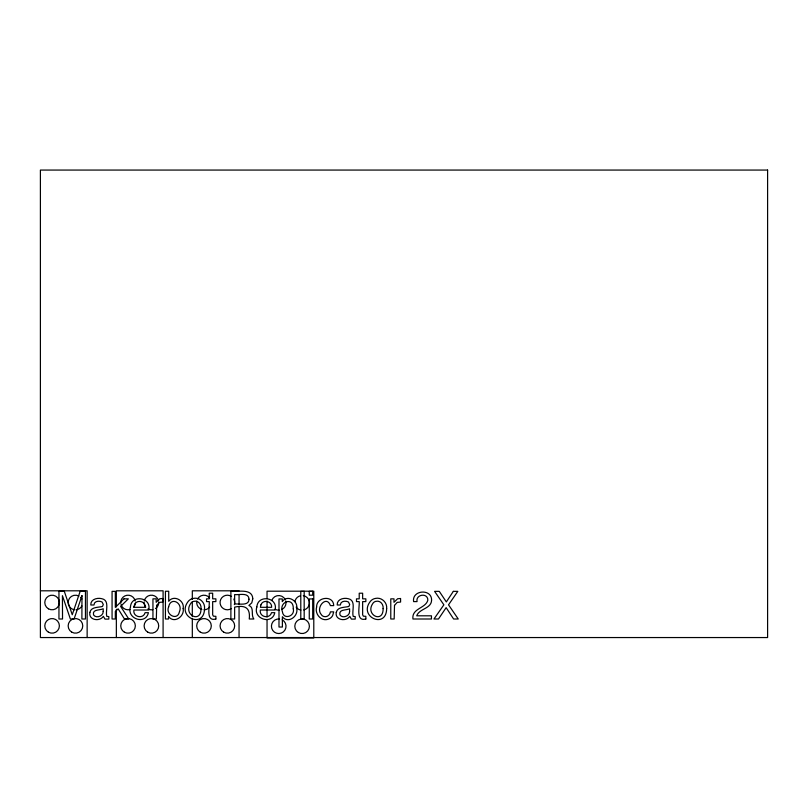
<?xml version="1.0" encoding="UTF-8"?>
<svg xmlns="http://www.w3.org/2000/svg" width="808" height="808" viewBox="0 0 808 808"><rect width="100%" height="100%" fill="white"/><g stroke="black" fill="none" stroke-linecap="round" stroke-linejoin="round"><path stroke-width="1.21" d="M40.4 590.81L87.143 590.81L87.143 637.552M239.057 590.81L192.314 590.81L192.314 599.425M267.044 598.566L267.044 591.193L313.787 591.193L313.787 637.936L267.044 637.936L267.044 619.484M267.044 601.031L267.044 617.019M239.057 594.496L239.057 604.344M239.057 606.798L239.057 637.552M192.314 601.879L192.314 616.645M192.314 619.1L192.314 637.552M163.095 637.552L163.095 590.81L116.352 590.81L116.352 606.798M116.352 609.262L116.352 637.552M81.901 605.939A7.302 7.302 0 0 1 76.174 609.767M74.74 609.767A7.302 7.302 0 0 1 69.013 605.939M68.71 605.293A7.302 7.302 0 0 1 68.296 603.919M68.185 603.212A7.302 7.302 0 0 1 78.901 596.052M80.618 597.334A7.302 7.302 0 0 1 81.901 599.051M135.31 603.212A7.302 7.302 0 0 1 133.684 607.131M130.159 609.485A7.302 7.302 0 0 1 121.048 604.616M120.776 603.212A7.302 7.302 0 0 1 126.967 595.274A7.302 7.302 0 0 1 135.209 601.071M158.722 602.495A7.302 7.302 0 0 1 155.469 608.565M152.843 609.656A7.302 7.302 0 0 1 147.975 608.939M145.773 607.131A7.302 7.302 0 0 1 144.107 602.495M144.248 601.071A7.302 7.302 0 0 1 158.58 601.071M233.815 599.051A7.302 7.302 0 0 1 234.36 604.616M231.431 608.565A7.302 7.302 0 0 1 221.877 607.313A7.302 7.302 0 0 1 221.877 597.678A7.302 7.302 0 0 1 231.431 596.425M209.646 607.131A7.302 7.302 0 0 1 204 609.798M201.879 609.485A7.302 7.302 0 0 1 196.839 601.071M197.556 599.051A7.302 7.302 0 0 1 209.646 597.859M285.759 600.97A7.302 7.302 0 0 1 281.921 609.404M279.164 610.141A7.302 7.302 0 0 1 275.043 609.171M271.791 600.495A7.302 7.302 0 0 1 285.254 599.627M282.194 619.817A7.302 7.302 0 0 1 283.335 631.906A7.302 7.302 0 0 1 271.73 628.341A7.302 7.302 0 0 1 279.467 618.979M303.293 595.668A7.302 7.302 0 0 1 303.747 609.99M300.899 610.08A7.302 7.302 0 0 1 296.162 607.121M294.89 601.677A7.302 7.302 0 0 1 300.445 595.759M81.972 595.678L81.891 618.999L85.456 618.999L85.456 591.355L80.143 591.355L72.255 614.726L64.317 591.355L58.954 591.355L58.954 618.999L62.529 618.999L62.428 595.678L70.377 618.999L74.084 618.999L81.972 595.678M293.284 608.798C295.314 616.272 283.426 620.231 282.426 611.787C278.619 601.374 293.799 596.557 293.284 608.798M168.64 606.879C165.135 614.696 177.528 621.15 179.366 611.939C183.436 602.95 170.629 596.193 168.64 606.879M183.174 608.535C184.759 616.544 173.821 624.109 168.549 616.423L168.549 618.999L165.428 618.999L165.428 591.254L168.721 591.254L168.721 601.293C173.861 594.446 184.769 600.546 183.174 608.535M204.535 608.495C204.394 629.584 175.821 616.797 188.335 601.273A8.322 8.322 0 0 1 193.193 598.445C199.263 596.93 205.212 602.324 204.535 608.495M316.615 606.97C314.423 614.545 322.251 622.786 329.674 618.544A6.918 6.918 0 0 0 332.724 615.342L333.704 611.868L330.411 611.868C330.017 614.908 327.2 617.373 324.089 616.555A4.151 4.151 0 0 1 321.342 614.615C315.09 607.768 326.654 594.577 330.411 605.616L333.704 605.616C333.573 594.829 316.281 596.839 316.615 606.97M386.658 608.495C386.507 629.584 357.934 616.797 370.448 601.273A8.322 8.322 0 0 1 375.316 598.445C381.376 596.93 387.335 602.324 386.658 608.495M130.452 606.99C126.381 618.888 145.773 625.261 148.409 612.676L145.076 612.676C143.44 619.383 132.542 617.15 133.916 610.01L148.692 610.01C151.924 597.193 131.249 594.133 130.452 606.99M256.853 606.99C252.783 618.888 272.185 625.261 274.811 612.676L271.488 612.676C269.842 619.383 258.944 617.15 260.327 610.01L275.094 610.01C278.336 597.193 257.651 594.133 256.853 606.99M296.738 608.485C298.516 616.423 287.971 624.069 282.386 616.746L282.386 627.038L278.992 627.038L278.992 598.94L282.285 598.94L282.285 601.606C287.194 594.395 298.233 600.495 296.738 608.485M248.995 599.162C249.066 606.323 238.804 603.515 234.633 604.02L234.633 594.567C238.794 595.213 248.814 592.022 248.995 599.162M89.87 612.393C88.294 620.15 99.687 622.019 103.373 616.332L104.979 619.12L108.828 619.1L108.828 616.595L106.808 616.383C105.202 611 110.11 600.354 101.828 598.698C97.324 597.465 90.415 599.253 90.799 605L93.96 605C94.041 600.93 99.243 600.495 102.061 602L103.293 604.505L102.485 606.465C98.283 607.586 91.001 606.747 89.87 612.393M336.269 612.393C334.694 620.15 346.076 622.019 349.763 616.332L351.379 619.12L355.217 619.1L355.217 616.595L353.197 616.383C351.591 611 356.5 600.354 348.228 598.698C343.713 597.465 336.815 599.253 337.189 605L340.35 605C340.441 600.93 345.632 600.495 348.46 602L349.692 604.505L348.874 606.465C344.673 607.586 337.401 606.747 336.269 612.393M431.583 600.031C431.543 608.828 419.211 608.475 416.726 615.807L431.452 615.807L431.452 618.999L412.949 618.999C411.524 608.262 425.715 608.475 427.836 600.182C427.967 592.527 415.484 594.213 417.049 601.606L413.605 601.606C411.716 589.87 431.785 588.497 431.583 600.031M201 608.596C201.313 623.857 182.82 614.908 190.648 603.586A4.606 4.606 0 0 1 193.718 601.364C198.122 600.112 201.566 604.424 201 608.596M383.113 608.596C383.426 623.857 364.943 614.908 372.761 603.586A4.606 4.606 0 0 1 375.831 601.364C380.245 600.112 383.679 604.424 383.113 608.596M252.793 598.809L251.773 602.869L248.894 605.414C254.146 607.323 251.217 613.858 253.116 617.766L253.853 618.999L249.258 618.999C250.48 608.192 245.541 604.707 234.633 607.141L234.633 618.999L230.886 618.999L230.886 591.355C237.421 591.981 252.399 588.002 252.793 598.809M103.202 611.474C103.475 616.09 96.162 618.817 93.566 614.949C92.021 608.959 99.95 610.535 103.202 608.747L103.202 611.474M349.591 611.474C349.864 616.09 342.552 618.817 339.966 614.949C338.411 608.959 346.339 610.535 349.591 608.747L349.591 611.474M156.681 605.384L156.338 618.999L152.944 618.999L152.944 598.839L156.166 598.839L156.166 602.324L159.762 598.758L162.751 598.486L162.751 602.061L159.378 602.384L156.681 605.384M394.506 605.384L394.163 618.999L390.779 618.999L390.779 598.839L393.991 598.839L393.991 602.324L397.597 598.758L400.586 598.486L400.586 602.061L397.203 602.384L394.506 605.384M134.482 604.94L134.007 607.313L145.208 607.313C145.874 601.051 136.421 599.051 134.482 604.94M260.883 604.94L260.418 607.313L271.619 607.313C272.276 601.051 262.832 599.051 260.883 604.94M453.339 591.355L446.339 601.93L439.279 591.355L434.593 591.355L443.875 604.828L433.967 618.999L438.491 618.999L446.147 607.636L453.601 618.999L458.247 618.999L448.521 604.828L457.803 591.355L453.339 591.355M124.018 598.839L115.322 607.404L115.322 591.355L112.07 591.355L112.07 618.999L115.322 618.999L115.322 611.434L118.16 608.838L124.452 618.999L128.775 618.999L120.624 606.394L128.351 598.839L124.018 598.839M215.887 618.999C205.606 621.978 209.757 606.737 209.242 601.606L206.515 601.606L206.515 598.839L209.242 598.839L209.242 593.213L212.666 593.213L212.666 598.839L215.887 598.839L215.887 601.606L212.666 601.606L212.666 614.767L213.383 616.181L215.887 616.332L215.887 618.999M365.852 618.999C355.571 621.978 359.722 606.737 359.217 601.606L356.479 601.606L356.479 598.839L359.217 598.839L359.217 593.213L362.641 593.213L362.641 598.839L365.852 598.839L365.852 601.606L362.641 601.606L362.641 614.767L363.348 616.181L365.852 616.332L365.852 618.999M767.6 170.064L40.4 170.064L40.4 637.552L767.6 637.552L767.6 170.064M304.182 591.355L300.788 591.355L300.788 618.999L304.182 618.999L304.182 591.355M312.706 591.355L309.262 591.355L309.262 595.193L312.706 595.193L312.706 591.355M312.706 598.94L309.262 598.94L309.262 618.999L312.706 618.999L312.706 598.94M48.43 632.189A7.302 7.302 0 0 0 59.388 625.867A7.302 7.302 0 0 0 48.43 619.544A7.302 7.302 0 0 0 48.43 632.189M48.43 608.818A7.302 7.302 0 0 0 59.388 602.495A7.302 7.302 0 0 0 48.43 596.173A7.302 7.302 0 0 0 48.43 608.818M71.801 632.189A7.302 7.302 0 0 0 82.759 625.867A7.302 7.302 0 0 0 71.801 619.544A7.302 7.302 0 0 0 71.801 632.189M124.392 632.189A7.302 7.302 0 0 0 135.35 625.867A7.302 7.302 0 0 0 124.392 619.544A7.302 7.302 0 0 0 124.392 632.189M147.763 632.189A7.302 7.302 0 0 0 158.722 625.867A7.302 7.302 0 0 0 147.763 619.544A7.302 7.302 0 0 0 147.763 632.189M200.344 632.189A7.302 7.302 0 0 0 211.302 625.867A7.302 7.302 0 0 0 200.344 619.544A7.302 7.302 0 0 0 200.344 632.189M223.715 632.189A7.302 7.302 0 0 0 234.673 625.867A7.302 7.302 0 0 0 223.715 619.544A7.302 7.302 0 0 0 223.715 632.189M298.384 632.533A7.302 7.302 0 0 0 309.403 626.321A7.302 7.302 0 0 0 298.516 619.888A7.302 7.302 0 0 0 298.384 632.533"/></g></svg>
